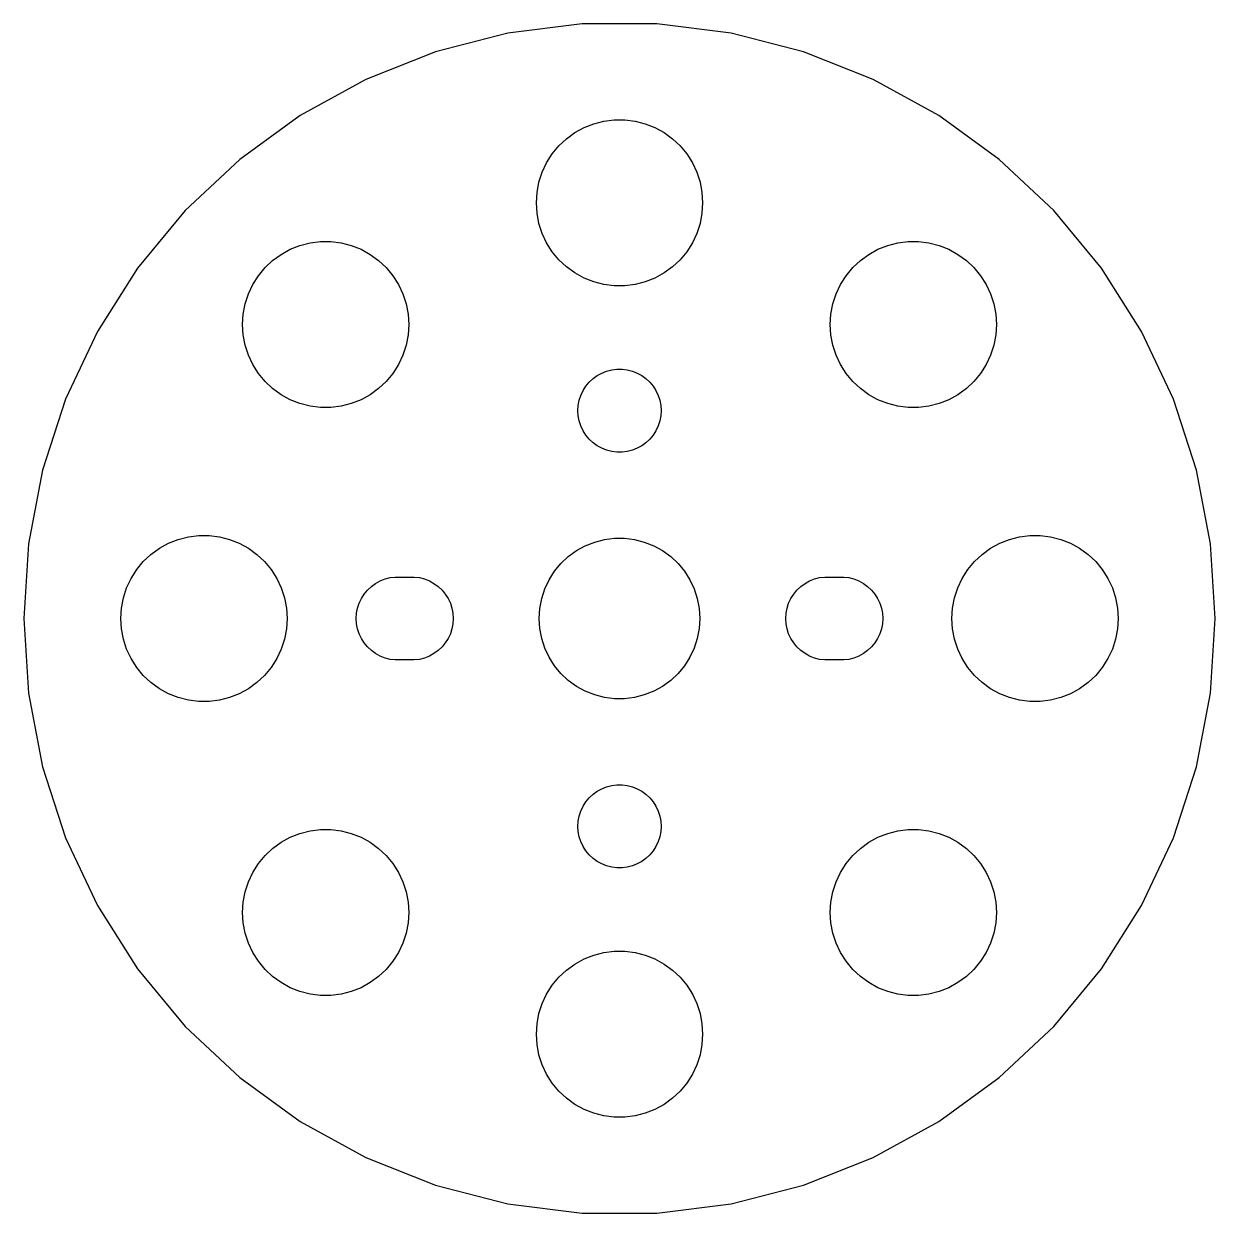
# Model space of a CAD drawing. Header units: metres. Extents: x -22 to 22, y -21 to 131.
# Drawn here: x -21.5 to 21.5, y -21.46 to 21.46 of the extents above; entities that cross this region are included whole.
import ezdxf

# ---------------------------------------------------------------- set-up
doc = ezdxf.new("R2010")
doc.units = ezdxf.units.M

msp = doc.modelspace()

# ---------------------------------------------------------------- linework, layer by layer
for p, q in [((-4.02869, 21.1192), (-6.64386, 20.4477)), ((-1.34999, 21.4576), (-4.02869, 21.1192)), ((1.34999, 21.4576), (-1.34999, 21.4576)), ((4.02869, 21.1192), (1.34999, 21.4576)), ((6.64386, 20.4477), (4.02869, 21.1192)), ((-6.64386, 20.4477), (-9.15425, 19.4538)), ((9.15425, 19.4538), (6.64386, 20.4477)), ((-9.15425, 19.4538), (-11.5203, 18.153)), ((11.5203, 18.153), (9.15425, 19.4538)), ((-11.5203, 18.153), (-13.7046, 16.566)), ((13.7046, 16.566), (11.5203, 18.153)), ((-1.60747, 17.533), (-1.27733, 17.7145)), ((-1.27733, 17.7145), (-0.927048, 17.8532)), ((-0.927048, 17.8532), (-0.562134, 17.9469)), ((-0.562134, 17.9469), (-0.18837, 17.9941)), ((-0.18837, 17.9941), (0.18837, 17.9941)), ((0.18837, 17.9941), (0.562134, 17.9469)), ((0.562134, 17.9469), (0.927048, 17.8532)), ((0.927048, 17.8532), (1.27733, 17.7145)), ((1.27733, 17.7145), (1.60747, 17.533)), ((-2.1869, 17.0536), (-1.91226, 17.3115)), ((-1.91226, 17.3115), (-1.60747, 17.533)), ((1.60747, 17.533), (1.91226, 17.3115)), ((1.91226, 17.3115), (2.1869, 17.0536)), ((-2.42705, 16.7634), (-2.1869, 17.0536)), ((2.1869, 17.0536), (2.42705, 16.7634)), ((-13.7046, 16.566), (-15.6728, 14.7178)), ((-2.78932, 16.1044), (-2.62891, 16.4453)), ((-2.62891, 16.4453), (-2.42705, 16.7634)), ((2.42705, 16.7634), (2.62891, 16.4453)), ((2.62891, 16.4453), (2.78932, 16.1044)), ((15.6728, 14.7178), (13.7046, 16.566)), ((-2.90575, 15.7461), (-2.78932, 16.1044)), ((2.78932, 16.1044), (2.90575, 15.7461)), ((-2.97633, 15.376), (-2.90575, 15.7461)), ((2.90575, 15.7461), (2.97633, 15.376)), ((-3, 15), (-2.97633, 15.376)), ((2.97633, 15.376), (3, 15)), ((-15.6728, 14.7178), (-17.3939, 12.6374)), ((-2.97633, 14.624), (-3, 15)), ((-2.90575, 14.2539), (-2.97633, 14.624)), ((2.97633, 14.624), (2.90575, 14.2539)), ((3, 15), (2.97633, 14.624)), ((17.3939, 12.6374), (15.6728, 14.7178)), ((-2.78932, 13.8956), (-2.90575, 14.2539)), ((2.90575, 14.2539), (2.78932, 13.8956)), ((-2.62891, 13.5547), (-2.78932, 13.8956)), ((2.78932, 13.8956), (2.62891, 13.5547)), ((-11.8843, 13.3215), (-11.534, 13.4602)), ((-11.534, 13.4602), (-11.1691, 13.5538)), ((-11.1691, 13.5538), (-10.7954, 13.6011)), ((-10.7954, 13.6011), (-10.4186, 13.6011)), ((-10.4186, 13.6011), (-10.0448, 13.5538)), ((-10.0448, 13.5538), (-9.67995, 13.4602)), ((-9.67995, 13.4602), (-9.32965, 13.3215)), ((-2.42705, 13.2366), (-2.62891, 13.5547)), ((2.62891, 13.5547), (2.42705, 13.2366)), ((9.32965, 13.3215), (9.67995, 13.4602)), ((9.67995, 13.4602), (10.0448, 13.5538)), ((10.0448, 13.5538), (10.4186, 13.6011)), ((10.4186, 13.6011), (10.7954, 13.6011)), ((10.7954, 13.6011), (11.1691, 13.5538)), ((11.1691, 13.5538), (11.534, 13.4602)), ((11.534, 13.4602), (11.8843, 13.3215)), ((-12.7939, 12.6606), (-12.5193, 12.9185)), ((-12.5193, 12.9185), (-12.2145, 13.14)), ((-12.2145, 13.14), (-11.8843, 13.3215)), ((-9.32965, 13.3215), (-8.99951, 13.14)), ((-8.99951, 13.14), (-8.69472, 12.9185)), ((-8.69472, 12.9185), (-8.42009, 12.6606)), ((-2.1869, 12.9464), (-2.42705, 13.2366)), ((-1.91226, 12.6884), (-2.1869, 12.9464)), ((2.1869, 12.9464), (1.91226, 12.6884)), ((2.42705, 13.2366), (2.1869, 12.9464)), ((8.42009, 12.6606), (8.69472, 12.9185)), ((8.69472, 12.9185), (8.99951, 13.14)), ((8.99951, 13.14), (9.32965, 13.3215)), ((11.8843, 13.3215), (12.2145, 13.14)), ((12.2145, 13.14), (12.5193, 12.9185)), ((12.5193, 12.9185), (12.7939, 12.6606)), ((-17.3939, 12.6374), (-18.8406, 10.3577)), ((-13.034, 12.3703), (-12.7939, 12.6606)), ((-8.42009, 12.6606), (-8.17995, 12.3703)), ((-1.60747, 12.467), (-1.91226, 12.6884)), ((1.91226, 12.6884), (1.60747, 12.467)), ((8.17995, 12.3703), (8.42009, 12.6606)), ((12.7939, 12.6606), (13.034, 12.3703)), ((18.8406, 10.3577), (17.3939, 12.6374)), ((-13.3963, 11.7114), (-13.2359, 12.0522)), ((-13.2359, 12.0522), (-13.034, 12.3703)), ((-8.17995, 12.3703), (-7.97807, 12.0522)), ((-7.97807, 12.0522), (-7.81766, 11.7114)), ((-1.27733, 12.2855), (-1.60747, 12.467)), ((-0.927048, 12.1468), (-1.27733, 12.2855)), ((-0.562134, 12.0531), (-0.927048, 12.1468)), ((-0.18837, 12.0059), (-0.562134, 12.0531)), ((0.562134, 12.0531), (0.18837, 12.0059)), ((0.927048, 12.1468), (0.562134, 12.0531)), ((1.27733, 12.2855), (0.927048, 12.1468)), ((1.60747, 12.467), (1.27733, 12.2855)), ((7.81766, 11.7114), (7.97807, 12.0522)), ((7.97807, 12.0522), (8.17995, 12.3703)), ((13.034, 12.3703), (13.2359, 12.0522)), ((13.2359, 12.0522), (13.3963, 11.7114)), ((-13.5127, 11.3531), (-13.3963, 11.7114)), ((-7.81766, 11.7114), (-7.70125, 11.3531)), ((0.18837, 12.0059), (-0.18837, 12.0059)), ((7.70125, 11.3531), (7.81766, 11.7114)), ((13.3963, 11.7114), (13.5127, 11.3531)), ((-13.5833, 10.983), (-13.5127, 11.3531)), ((-7.70125, 11.3531), (-7.63065, 10.983)), ((7.63065, 10.983), (7.70125, 11.3531)), ((13.5127, 11.3531), (13.5833, 10.983)), ((-13.607, 10.607), (-13.5833, 10.983)), ((-7.63065, 10.983), (-7.60699, 10.607)), ((7.60699, 10.607), (7.63065, 10.983)), ((13.5833, 10.983), (13.607, 10.607)), ((-18.8406, 10.3577), (-19.9902, 7.91467)), ((-13.5833, 10.231), (-13.607, 10.607)), ((-7.60699, 10.607), (-7.63065, 10.231)), ((7.63065, 10.231), (7.60699, 10.607)), ((13.607, 10.607), (13.5833, 10.231)), ((19.9902, 7.91467), (18.8406, 10.3577)), ((-13.5127, 9.86092), (-13.5833, 10.231)), ((-7.63065, 10.231), (-7.70125, 9.86092)), ((7.70125, 9.86092), (7.63065, 10.231)), ((13.5833, 10.231), (13.5127, 9.86092)), ((-13.3963, 9.50262), (-13.5127, 9.86092)), ((-13.2359, 9.16173), (-13.3963, 9.50262)), ((-7.81766, 9.50262), (-7.97807, 9.16173)), ((-7.70125, 9.86092), (-7.81766, 9.50262)), ((7.81766, 9.50262), (7.70125, 9.86092)), ((7.97807, 9.16173), (7.81766, 9.50262)), ((13.3963, 9.50262), (13.2359, 9.16173)), ((13.5127, 9.86092), (13.3963, 9.50262)), ((-13.034, 8.84364), (-13.2359, 9.16173)), ((-7.97807, 9.16173), (-8.17995, 8.84364)), ((8.17995, 8.84364), (7.97807, 9.16173)), ((13.2359, 9.16173), (13.034, 8.84364)), ((-12.7939, 8.55334), (-13.034, 8.84364)), ((-8.17995, 8.84364), (-8.42009, 8.55334)), ((-1.09344, 8.52681), (-0.956131, 8.65576)), ((-0.956131, 8.65576), (-0.803726, 8.76648)), ((-0.803726, 8.76648), (-0.638657, 8.85724)), ((-0.638657, 8.85724), (-0.463516, 8.92657)), ((-0.463516, 8.92657), (-0.281067, 8.97342)), ((-0.281067, 8.97342), (-0.094177, 8.99704)), ((-0.094177, 8.99704), (0.094177, 8.99704)), ((0.094177, 8.99704), (0.281067, 8.97342)), ((0.281067, 8.97342), (0.463516, 8.92657)), ((0.463516, 8.92657), (0.638657, 8.85724)), ((0.638657, 8.85724), (0.803726, 8.76648)), ((0.803726, 8.76648), (0.956131, 8.65576)), ((0.956131, 8.65576), (1.09344, 8.52681)), ((8.42009, 8.55334), (8.17995, 8.84364)), ((13.034, 8.84364), (12.7939, 8.55334)), ((-12.5193, 8.29546), (-12.7939, 8.55334)), ((-12.2145, 8.07401), (-12.5193, 8.29546)), ((-8.69472, 8.29546), (-8.99951, 8.07401)), ((-8.42009, 8.55334), (-8.69472, 8.29546)), ((-1.39465, 8.05219), (-1.31445, 8.22263)), ((-1.31445, 8.22263), (-1.21352, 8.38167)), ((-1.21352, 8.38167), (-1.09344, 8.52681)), ((1.09344, 8.52681), (1.21352, 8.38167)), ((1.21352, 8.38167), (1.31445, 8.22263)), ((1.31445, 8.22263), (1.39465, 8.05219)), ((8.69472, 8.29546), (8.42009, 8.55334)), ((8.99951, 8.07401), (8.69472, 8.29546)), ((12.5193, 8.29546), (12.2145, 8.07401)), ((12.7939, 8.55334), (12.5193, 8.29546)), ((-19.9902, 7.91467), (-20.8245, 5.34683)), ((-11.8843, 7.89252), (-12.2145, 8.07401)), ((-11.534, 7.75383), (-11.8843, 7.89252)), ((-11.1691, 7.66013), (-11.534, 7.75383)), ((-9.67995, 7.75383), (-10.0448, 7.66013)), ((-9.32965, 7.89252), (-9.67995, 7.75383)), ((-8.99951, 8.07401), (-9.32965, 7.89252)), ((-1.48816, 7.68799), (-1.45287, 7.87303)), ((-1.45287, 7.87303), (-1.39465, 8.05219)), ((1.39465, 8.05219), (1.45287, 7.87303)), ((1.45287, 7.87303), (1.48816, 7.68799)), ((9.32965, 7.89252), (8.99951, 8.07401)), ((9.67995, 7.75383), (9.32965, 7.89252)), ((10.0448, 7.66013), (9.67995, 7.75383)), ((11.534, 7.75383), (11.1691, 7.66013)), ((11.8843, 7.89252), (11.534, 7.75383)), ((12.2145, 8.07401), (11.8843, 7.89252)), ((20.8245, 5.34683), (19.9902, 7.91467)), ((-10.7954, 7.61292), (-11.1691, 7.66013)), ((-10.4186, 7.61292), (-10.7954, 7.61292)), ((-10.0448, 7.66013), (-10.4186, 7.61292)), ((-1.5, 7.5), (-1.48816, 7.68799)), ((-1.48816, 7.312), (-1.5, 7.5)), ((-1.45287, 7.12695), (-1.48816, 7.312)), ((1.48816, 7.312), (1.45287, 7.12695)), ((1.48816, 7.68799), (1.5, 7.5)), ((1.5, 7.5), (1.48816, 7.312)), ((10.4186, 7.61292), (10.0448, 7.66013)), ((10.7954, 7.61292), (10.4186, 7.61292)), ((11.1691, 7.66013), (10.7954, 7.61292)), ((-1.39465, 6.9478), (-1.45287, 7.12695)), ((-1.31445, 6.77736), (-1.39465, 6.9478)), ((1.39465, 6.9478), (1.31445, 6.77736)), ((1.45287, 7.12695), (1.39465, 6.9478)), ((-1.21352, 6.61832), (-1.31445, 6.77736)), ((-1.09344, 6.47318), (-1.21352, 6.61832)), ((-0.956131, 6.34422), (-1.09344, 6.47318)), ((1.09344, 6.47318), (0.956131, 6.34422)), ((1.21352, 6.61832), (1.09344, 6.47318)), ((1.31445, 6.77736), (1.21352, 6.61832)), ((-0.803726, 6.23351), (-0.956131, 6.34422)), ((-0.638657, 6.14275), (-0.803726, 6.23351)), ((-0.463516, 6.07341), (-0.638657, 6.14275)), ((-0.281067, 6.02657), (-0.463516, 6.07341)), ((-0.094177, 6.00294), (-0.281067, 6.02657)), ((0.281067, 6.02657), (0.094177, 6.00294)), ((0.463516, 6.07341), (0.281067, 6.02657)), ((0.638657, 6.14275), (0.463516, 6.07341)), ((0.803726, 6.23351), (0.638657, 6.14275)), ((0.956131, 6.34422), (0.803726, 6.23351)), ((0.094177, 6.00294), (-0.094177, 6.00294)), ((-20.8245, 5.34683), (-21.3305, 2.69466)), ((21.3305, 2.69466), (20.8245, 5.34683)), ((-21.3305, 2.69466), (-21.5, 0)), ((-16.6075, 2.53297), (-16.2773, 2.71448)), ((-16.2773, 2.71448), (-15.927, 2.85316)), ((-15.927, 2.85316), (-15.5621, 2.94685)), ((-15.5621, 2.94685), (-15.1884, 2.99408)), ((-15.1884, 2.99408), (-14.8116, 2.99408)), ((-14.8116, 2.99408), (-14.4379, 2.94685)), ((-14.4379, 2.94685), (-14.0729, 2.85316)), ((-14.0729, 2.85316), (-13.7227, 2.71448)), ((-13.7227, 2.71448), (-13.3925, 2.53297)), ((-1.55389, 2.44855), (-1.23476, 2.62399)), ((-1.23476, 2.62399), (-0.896149, 2.75806)), ((-0.896149, 2.75806), (-0.543396, 2.84863)), ((-0.543396, 2.84863), (-0.182083, 2.89427)), ((-0.182083, 2.89427), (0.182083, 2.89427)), ((0.182083, 2.89427), (0.543396, 2.84863)), ((0.543396, 2.84863), (0.896149, 2.75806)), ((0.896149, 2.75806), (1.23476, 2.62399)), ((1.23476, 2.62399), (1.55389, 2.44855)), ((13.3925, 2.53297), (13.7227, 2.71448)), ((13.7227, 2.71448), (14.0729, 2.85316)), ((14.0729, 2.85316), (14.4379, 2.94685)), ((14.4379, 2.94685), (14.8116, 2.99408)), ((14.8116, 2.99408), (15.1884, 2.99408)), ((15.1884, 2.99408), (15.5621, 2.94685)), ((15.5621, 2.94685), (15.927, 2.85316)), ((15.927, 2.85316), (16.2773, 2.71448)), ((16.2773, 2.71448), (16.6075, 2.53297)), ((21.5, 0), (21.3305, 2.69466)), ((-17.1869, 2.05363), (-16.9123, 2.31154)), ((-16.9123, 2.31154), (-16.6075, 2.53297)), ((-13.3925, 2.53297), (-13.0877, 2.31154)), ((-13.0877, 2.31154), (-12.8131, 2.05363)), ((-2.114, 1.98518), (-1.84853, 2.23448)), ((-1.84853, 2.23448), (-1.55389, 2.44855)), ((1.55389, 2.44855), (1.84853, 2.23448)), ((1.84853, 2.23448), (2.114, 1.98518)), ((12.8131, 2.05363), (13.0877, 2.31154)), ((13.0877, 2.31154), (13.3925, 2.53297)), ((16.6075, 2.53297), (16.9123, 2.31154)), ((16.9123, 2.31154), (17.1869, 2.05363)), ((-17.6289, 1.44525), (-17.427, 1.76335)), ((-17.427, 1.76335), (-17.1869, 2.05363)), ((-12.8131, 2.05363), (-12.5729, 1.76335)), ((-12.5729, 1.76335), (-12.3711, 1.44525)), ((-2.34615, 1.70457), (-2.114, 1.98518)), ((2.114, 1.98518), (2.34615, 1.70457)), ((12.3711, 1.44525), (12.5729, 1.76335)), ((12.5729, 1.76335), (12.8131, 2.05363)), ((17.1869, 2.05363), (17.427, 1.76335)), ((17.427, 1.76335), (17.6289, 1.44525)), ((-17.7893, 1.10437), (-17.6289, 1.44525)), ((-12.3711, 1.44525), (-12.2107, 1.10437)), ((-8.80373, 1.26648), (-8.63866, 1.35724)), ((-8.63866, 1.35724), (-8.46352, 1.42657)), ((-8.46352, 1.42657), (-8.28107, 1.47342)), ((-8.28107, 1.47342), (-8.09418, 1.49704)), ((-8.09418, 1.49704), (-7.40581, 1.49704)), ((-7.40581, 1.49704), (-7.21892, 1.47342)), ((-7.21892, 1.47342), (-7.03647, 1.42657)), ((-7.03647, 1.42657), (-6.86133, 1.35724)), ((-6.86133, 1.35724), (-6.69626, 1.26648)), ((-2.69635, 1.06755), (-2.54128, 1.39708)), ((-2.54128, 1.39708), (-2.34615, 1.70457)), ((2.34615, 1.70457), (2.54128, 1.39708)), ((2.54128, 1.39708), (2.69635, 1.06755)), ((6.69626, 1.26648), (6.86133, 1.35724)), ((6.86133, 1.35724), (7.03647, 1.42657)), ((7.03647, 1.42657), (7.21892, 1.47342)), ((7.21892, 1.47342), (7.40581, 1.49704)), ((7.40581, 1.49704), (8.09418, 1.49704)), ((8.09418, 1.49704), (8.28107, 1.47342)), ((8.28107, 1.47342), (8.46352, 1.42657)), ((8.46352, 1.42657), (8.63866, 1.35724)), ((8.63866, 1.35724), (8.80373, 1.26648)), ((12.2107, 1.10437), (12.3711, 1.44525)), ((17.6289, 1.44525), (17.7893, 1.10437)), ((-17.9057, 0.746063), (-17.7893, 1.10437)), ((-12.2107, 1.10437), (-12.0942, 0.746063)), ((-9.31445, 0.722626), (-9.21352, 0.881668)), ((-9.21352, 0.881668), (-9.09344, 1.02681)), ((-9.09344, 1.02681), (-8.95613, 1.15576)), ((-8.95613, 1.15576), (-8.80373, 1.26648)), ((-6.69626, 1.26648), (-6.54385, 1.15576)), ((-6.54385, 1.15576), (-6.40654, 1.02681)), ((-6.40654, 1.02681), (-6.28647, 0.881668)), ((-6.28647, 0.881668), (-6.18553, 0.722626)), ((-2.80888, 0.721191), (-2.69635, 1.06755)), ((2.69635, 1.06755), (2.80888, 0.721191)), ((6.18553, 0.722626), (6.28647, 0.881668)), ((6.28647, 0.881668), (6.40654, 1.02681)), ((6.40654, 1.02681), (6.54385, 1.15576)), ((6.54385, 1.15576), (6.69626, 1.26648)), ((8.80373, 1.26648), (8.95613, 1.15576)), ((8.95613, 1.15576), (9.09344, 1.02681)), ((9.09344, 1.02681), (9.21352, 0.881668)), ((9.21352, 0.881668), (9.31445, 0.722626)), ((12.0942, 0.746063), (12.2107, 1.10437)), ((17.7893, 1.10437), (17.9057, 0.746063)), ((-17.9763, 0.375992), (-17.9057, 0.746063)), ((-12.0942, 0.746063), (-12.0237, 0.375992)), ((-9.45287, 0.373032), (-9.39465, 0.552185)), ((-9.39465, 0.552185), (-9.31445, 0.722626)), ((-6.18553, 0.722626), (-6.10533, 0.552185)), ((-6.10533, 0.552185), (-6.04712, 0.373032)), ((-2.87712, 0.363464), (-2.80888, 0.721191)), ((2.80888, 0.721191), (2.87712, 0.363464)), ((6.04712, 0.373032), (6.10533, 0.552185)), ((6.10533, 0.552185), (6.18553, 0.722626)), ((9.31445, 0.722626), (9.39465, 0.552185)), ((9.39465, 0.552185), (9.45287, 0.373032)), ((12.0237, 0.375992), (12.0942, 0.746063)), ((17.9057, 0.746063), (17.9763, 0.375992)), ((-21.5, 0), (-21.3305, -2.69466)), ((-18, 0), (-17.9763, 0.375992)), ((-17.9763, -0.375992), (-18, 0)), ((-12.0237, 0.375992), (-12, 0)), ((-12, 0), (-12.0237, -0.375992)), ((-9.5, 0), (-9.48816, 0.187988)), ((-9.48816, -0.187988), (-9.5, 0)), ((-9.48816, 0.187988), (-9.45287, 0.373032)), ((-6.04712, 0.373032), (-6.01183, 0.187988)), ((-6.01183, 0.187988), (-6, 0)), ((-6, 0), (-6.01183, -0.187988)), ((-2.89999, 0), (-2.87712, 0.363464)), ((-2.87712, -0.363464), (-2.89999, 0)), ((2.87712, 0.363464), (2.89999, 0)), ((2.89999, 0), (2.87712, -0.363464)), ((6, 0), (6.01183, 0.187988)), ((6.01183, -0.187988), (6, 0)), ((6.01183, 0.187988), (6.04712, 0.373032)), ((9.45287, 0.373032), (9.48816, 0.187988)), ((9.48816, 0.187988), (9.5, 0)), ((9.5, 0), (9.48816, -0.187988)), ((12, 0), (12.0237, 0.375992)), ((12.0237, -0.375992), (12, 0)), ((17.9763, 0.375992), (18, 0)), ((18, 0), (17.9763, -0.375992)), ((21.3305, -2.69466), (21.5, 0)), ((-17.9057, -0.746063), (-17.9763, -0.375992)), ((-12.0237, -0.375992), (-12.0942, -0.746063)), ((-9.45287, -0.373032), (-9.48816, -0.187988)), ((-9.39465, -0.552185), (-9.45287, -0.373032)), ((-6.04712, -0.373032), (-6.10533, -0.552185)), ((-6.01183, -0.187988), (-6.04712, -0.373032)), ((-2.80888, -0.721191), (-2.87712, -0.363464)), ((2.87712, -0.363464), (2.80888, -0.721191)), ((6.04712, -0.373032), (6.01183, -0.187988)), ((6.10533, -0.552185), (6.04712, -0.373032)), ((9.45287, -0.373032), (9.39465, -0.552185)), ((9.48816, -0.187988), (9.45287, -0.373032)), ((12.0942, -0.746063), (12.0237, -0.375992)), ((17.9763, -0.375992), (17.9057, -0.746063)), ((-17.7893, -1.10437), (-17.9057, -0.746063)), ((-12.0942, -0.746063), (-12.2107, -1.10437)), ((-9.31445, -0.722626), (-9.39465, -0.552185)), ((-9.21352, -0.881668), (-9.31445, -0.722626)), ((-6.18553, -0.722626), (-6.28647, -0.881668)), ((-6.10533, -0.552185), (-6.18553, -0.722626)), ((-2.69635, -1.06755), (-2.80888, -0.721191)), ((2.80888, -0.721191), (2.69635, -1.06755)), ((6.18553, -0.722626), (6.10533, -0.552185)), ((6.28647, -0.881668), (6.18553, -0.722626)), ((9.31445, -0.722626), (9.21352, -0.881668)), ((9.39465, -0.552185), (9.31445, -0.722626)), ((12.2107, -1.10437), (12.0942, -0.746063)), ((17.9057, -0.746063), (17.7893, -1.10437)), ((-17.6289, -1.44525), (-17.7893, -1.10437)), ((-12.2107, -1.10437), (-12.3711, -1.44525)), ((-9.09344, -1.02681), (-9.21352, -0.881668)), ((-8.95613, -1.15576), (-9.09344, -1.02681)), ((-8.80373, -1.26648), (-8.95613, -1.15576)), ((-8.63866, -1.35724), (-8.80373, -1.26648)), ((-6.69626, -1.26648), (-6.86133, -1.35724)), ((-6.54385, -1.15576), (-6.69626, -1.26648)), ((-6.40654, -1.02681), (-6.54385, -1.15576)), ((-6.28647, -0.881668), (-6.40654, -1.02681)), ((-2.54128, -1.39708), (-2.69635, -1.06755)), ((2.69635, -1.06755), (2.54128, -1.39708)), ((6.40654, -1.02681), (6.28647, -0.881668)), ((6.54385, -1.15576), (6.40654, -1.02681)), ((6.69626, -1.26648), (6.54385, -1.15576)), ((6.86133, -1.35724), (6.69626, -1.26648)), ((8.80373, -1.26648), (8.63866, -1.35724)), ((8.95613, -1.15576), (8.80373, -1.26648)), ((9.09344, -1.02681), (8.95613, -1.15576)), ((9.21352, -0.881668), (9.09344, -1.02681)), ((12.3711, -1.44525), (12.2107, -1.10437)), ((17.7893, -1.10437), (17.6289, -1.44525)), ((-17.427, -1.76335), (-17.6289, -1.44525)), ((-12.3711, -1.44525), (-12.5729, -1.76335)), ((-8.46352, -1.42657), (-8.63866, -1.35724)), ((-8.28107, -1.47342), (-8.46352, -1.42657)), ((-8.09418, -1.49704), (-8.28107, -1.47342)), ((-7.40581, -1.49704), (-8.09418, -1.49704)), ((-7.21892, -1.47342), (-7.40581, -1.49704)), ((-7.03647, -1.42657), (-7.21892, -1.47342)), ((-6.86133, -1.35724), (-7.03647, -1.42657)), ((-2.34615, -1.70457), (-2.54128, -1.39708)), ((-2.114, -1.98518), (-2.34615, -1.70457)), ((2.34615, -1.70457), (2.114, -1.98518)), ((2.54128, -1.39708), (2.34615, -1.70457)), ((7.03647, -1.42657), (6.86133, -1.35724)), ((7.21892, -1.47342), (7.03647, -1.42657)), ((7.40581, -1.49704), (7.21892, -1.47342)), ((8.09418, -1.49704), (7.40581, -1.49704)), ((8.28107, -1.47342), (8.09418, -1.49704)), ((8.46352, -1.42657), (8.28107, -1.47342)), ((8.63866, -1.35724), (8.46352, -1.42657)), ((12.5729, -1.76335), (12.3711, -1.44525)), ((17.6289, -1.44525), (17.427, -1.76335)), ((-17.1869, -2.05363), (-17.427, -1.76335)), ((-16.9123, -2.31154), (-17.1869, -2.05363)), ((-12.8131, -2.05363), (-13.0877, -2.31154)), ((-12.5729, -1.76335), (-12.8131, -2.05363)), ((-1.84853, -2.23448), (-2.114, -1.98518)), ((2.114, -1.98518), (1.84853, -2.23448)), ((12.8131, -2.05363), (12.5729, -1.76335)), ((13.0877, -2.31154), (12.8131, -2.05363)), ((17.1869, -2.05363), (16.9123, -2.31154)), ((17.427, -1.76335), (17.1869, -2.05363)), ((-16.6075, -2.53297), (-16.9123, -2.31154)), ((-16.2773, -2.71448), (-16.6075, -2.53297)), ((-13.3925, -2.53297), (-13.7227, -2.71448)), ((-13.0877, -2.31154), (-13.3925, -2.53297)), ((-1.55389, -2.44855), (-1.84853, -2.23448)), ((-1.23476, -2.62399), (-1.55389, -2.44855)), ((1.55389, -2.44855), (1.23476, -2.62399)), ((1.84853, -2.23448), (1.55389, -2.44855)), ((13.3925, -2.53297), (13.0877, -2.31154)), ((13.7227, -2.71448), (13.3925, -2.53297)), ((16.6075, -2.53297), (16.2773, -2.71448)), ((16.9123, -2.31154), (16.6075, -2.53297)), ((-21.3305, -2.69466), (-20.8245, -5.34683)), ((-15.927, -2.85316), (-16.2773, -2.71448)), ((-15.5621, -2.94685), (-15.927, -2.85316)), ((-15.1884, -2.99408), (-15.5621, -2.94685)), ((-14.8116, -2.99408), (-15.1884, -2.99408)), ((-14.4379, -2.94685), (-14.8116, -2.99408)), ((-14.0729, -2.85316), (-14.4379, -2.94685)), ((-13.7227, -2.71448), (-14.0729, -2.85316)), ((-0.896149, -2.75806), (-1.23476, -2.62399)), ((-0.543396, -2.84863), (-0.896149, -2.75806)), ((-0.182083, -2.89427), (-0.543396, -2.84863)), ((0.182083, -2.89427), (-0.182083, -2.89427)), ((0.543396, -2.84863), (0.182083, -2.89427)), ((0.896149, -2.75806), (0.543396, -2.84863)), ((1.23476, -2.62399), (0.896149, -2.75806)), ((14.0729, -2.85316), (13.7227, -2.71448)), ((14.4379, -2.94685), (14.0729, -2.85316)), ((14.8116, -2.99408), (14.4379, -2.94685)), ((15.1884, -2.99408), (14.8116, -2.99408)), ((15.5621, -2.94685), (15.1884, -2.99408)), ((15.927, -2.85316), (15.5621, -2.94685)), ((16.2773, -2.71448), (15.927, -2.85316)), ((20.8245, -5.34683), (21.3305, -2.69466)), ((-20.8245, -5.34683), (-19.9902, -7.91467)), ((19.9902, -7.91467), (20.8245, -5.34683)), ((-0.281067, -6.02657), (-0.094177, -6.00294)), ((-0.094177, -6.00294), (0.094177, -6.00294)), ((0.094177, -6.00294), (0.281067, -6.02657)), ((-1.09344, -6.47318), (-0.956131, -6.34422)), ((-0.956131, -6.34422), (-0.803726, -6.23351)), ((-0.803726, -6.23351), (-0.638657, -6.14275)), ((-0.638657, -6.14275), (-0.463516, -6.07341)), ((-0.463516, -6.07341), (-0.281067, -6.02657)), ((0.281067, -6.02657), (0.463516, -6.07341)), ((0.463516, -6.07341), (0.638657, -6.14275)), ((0.638657, -6.14275), (0.803726, -6.23351)), ((0.803726, -6.23351), (0.956131, -6.34422)), ((0.956131, -6.34422), (1.09344, -6.47318)), ((-1.39465, -6.9478), (-1.31445, -6.77736)), ((-1.31445, -6.77736), (-1.21352, -6.61832)), ((-1.21352, -6.61832), (-1.09344, -6.47318)), ((1.09344, -6.47318), (1.21352, -6.61832)), ((1.21352, -6.61832), (1.31445, -6.77736)), ((1.31445, -6.77736), (1.39465, -6.9478)), ((-1.48816, -7.312), (-1.45287, -7.12695)), ((-1.45287, -7.12695), (-1.39465, -6.9478)), ((1.39465, -6.9478), (1.45287, -7.12695)), ((1.45287, -7.12695), (1.48816, -7.312)), ((-11.534, -7.75383), (-11.1691, -7.66013)), ((-11.1691, -7.66013), (-10.7954, -7.61292)), ((-10.7954, -7.61292), (-10.4186, -7.61292)), ((-10.4186, -7.61292), (-10.0448, -7.66013)), ((-10.0448, -7.66013), (-9.67995, -7.75383)), ((-1.5, -7.5), (-1.48816, -7.312)), ((-1.48816, -7.68799), (-1.5, -7.5)), ((-1.45287, -7.87303), (-1.48816, -7.68799)), ((1.48816, -7.68799), (1.45287, -7.87303)), ((1.48816, -7.312), (1.5, -7.5)), ((1.5, -7.5), (1.48816, -7.68799)), ((9.67995, -7.75383), (10.0448, -7.66013)), ((10.0448, -7.66013), (10.4186, -7.61292)), ((10.4186, -7.61292), (10.7954, -7.61292)), ((10.7954, -7.61292), (11.1691, -7.66013)), ((11.1691, -7.66013), (11.534, -7.75383)), ((-19.9902, -7.91467), (-18.8406, -10.3577)), ((-12.5193, -8.29546), (-12.2145, -8.07401)), ((-12.2145, -8.07401), (-11.8843, -7.89252)), ((-11.8843, -7.89252), (-11.534, -7.75383)), ((-9.67995, -7.75383), (-9.32965, -7.89252)), ((-9.32965, -7.89252), (-8.99951, -8.07401)), ((-8.99951, -8.07401), (-8.69472, -8.29546)), ((-1.39465, -8.05219), (-1.45287, -7.87303)), ((-1.31445, -8.22263), (-1.39465, -8.05219)), ((1.39465, -8.05219), (1.31445, -8.22263)), ((1.45287, -7.87303), (1.39465, -8.05219)), ((8.69472, -8.29546), (8.99951, -8.07401)), ((8.99951, -8.07401), (9.32965, -7.89252)), ((9.32965, -7.89252), (9.67995, -7.75383)), ((11.534, -7.75383), (11.8843, -7.89252)), ((11.8843, -7.89252), (12.2145, -8.07401)), ((12.2145, -8.07401), (12.5193, -8.29546)), ((18.8406, -10.3577), (19.9902, -7.91467)), ((-13.034, -8.84364), (-12.7939, -8.55334)), ((-12.7939, -8.55334), (-12.5193, -8.29546)), ((-8.69472, -8.29546), (-8.42009, -8.55334)), ((-8.42009, -8.55334), (-8.17995, -8.84364)), ((-1.21352, -8.38167), (-1.31445, -8.22263)), ((-1.09344, -8.52681), (-1.21352, -8.38167)), ((-0.956131, -8.65576), (-1.09344, -8.52681)), ((1.09344, -8.52681), (0.956131, -8.65576)), ((1.21352, -8.38167), (1.09344, -8.52681)), ((1.31445, -8.22263), (1.21352, -8.38167)), ((8.17995, -8.84364), (8.42009, -8.55334)), ((8.42009, -8.55334), (8.69472, -8.29546)), ((12.5193, -8.29546), (12.7939, -8.55334)), ((12.7939, -8.55334), (13.034, -8.84364)), ((-13.2359, -9.16173), (-13.034, -8.84364)), ((-8.17995, -8.84364), (-7.97807, -9.16173)), ((-0.803726, -8.76648), (-0.956131, -8.65576)), ((-0.638657, -8.85724), (-0.803726, -8.76648)), ((-0.463516, -8.92657), (-0.638657, -8.85724)), ((-0.281067, -8.97342), (-0.463516, -8.92657)), ((-0.094177, -8.99704), (-0.281067, -8.97342)), ((0.094177, -8.99704), (-0.094177, -8.99704)), ((0.281067, -8.97342), (0.094177, -8.99704)), ((0.463516, -8.92657), (0.281067, -8.97342)), ((0.638657, -8.85724), (0.463516, -8.92657)), ((0.803726, -8.76648), (0.638657, -8.85724)), ((0.956131, -8.65576), (0.803726, -8.76648)), ((7.97807, -9.16173), (8.17995, -8.84364)), ((13.034, -8.84364), (13.2359, -9.16173)), ((-13.3963, -9.50262), (-13.2359, -9.16173)), ((-7.97807, -9.16173), (-7.81766, -9.50262)), ((7.81766, -9.50262), (7.97807, -9.16173)), ((13.2359, -9.16173), (13.3963, -9.50262)), ((-13.5833, -10.231), (-13.5127, -9.86092)), ((-13.5127, -9.86092), (-13.3963, -9.50262)), ((-7.81766, -9.50262), (-7.70125, -9.86092)), ((-7.70125, -9.86092), (-7.63065, -10.231)), ((7.63065, -10.231), (7.70125, -9.86092)), ((7.70125, -9.86092), (7.81766, -9.50262)), ((13.3963, -9.50262), (13.5127, -9.86092)), ((13.5127, -9.86092), (13.5833, -10.231)), ((-13.607, -10.607), (-13.5833, -10.231)), ((-7.63065, -10.231), (-7.60699, -10.607)), ((7.60699, -10.607), (7.63065, -10.231)), ((13.5833, -10.231), (13.607, -10.607)), ((-18.8406, -10.3577), (-17.3939, -12.6374)), ((-13.5833, -10.983), (-13.607, -10.607)), ((-7.60699, -10.607), (-7.63065, -10.983)), ((7.63065, -10.983), (7.60699, -10.607)), ((13.607, -10.607), (13.5833, -10.983)), ((17.3939, -12.6374), (18.8406, -10.3577)), ((-13.5127, -11.3531), (-13.5833, -10.983)), ((-7.63065, -10.983), (-7.70125, -11.3531)), ((7.70125, -11.3531), (7.63065, -10.983)), ((13.5833, -10.983), (13.5127, -11.3531)), ((-13.3963, -11.7114), (-13.5127, -11.3531)), ((-7.70125, -11.3531), (-7.81766, -11.7114)), ((7.81766, -11.7114), (7.70125, -11.3531)), ((13.5127, -11.3531), (13.3963, -11.7114)), ((-13.2359, -12.0522), (-13.3963, -11.7114)), ((-7.81766, -11.7114), (-7.97807, -12.0522)), ((-0.562134, -12.0531), (-0.18837, -12.0059)), ((-0.18837, -12.0059), (0.18837, -12.0059)), ((0.18837, -12.0059), (0.562134, -12.0531)), ((7.97807, -12.0522), (7.81766, -11.7114)), ((13.3963, -11.7114), (13.2359, -12.0522)), ((-13.034, -12.3703), (-13.2359, -12.0522)), ((-12.7939, -12.6606), (-13.034, -12.3703)), ((-8.17995, -12.3703), (-8.42009, -12.6606)), ((-7.97807, -12.0522), (-8.17995, -12.3703)), ((-1.91226, -12.6884), (-1.60747, -12.467)), ((-1.60747, -12.467), (-1.27733, -12.2855)), ((-1.27733, -12.2855), (-0.927048, -12.1468)), ((-0.927048, -12.1468), (-0.562134, -12.0531)), ((0.562134, -12.0531), (0.927048, -12.1468)), ((0.927048, -12.1468), (1.27733, -12.2855)), ((1.27733, -12.2855), (1.60747, -12.467)), ((1.60747, -12.467), (1.91226, -12.6884)), ((8.17995, -12.3703), (7.97807, -12.0522)), ((8.42009, -12.6606), (8.17995, -12.3703)), ((13.034, -12.3703), (12.7939, -12.6606)), ((13.2359, -12.0522), (13.034, -12.3703)), ((-17.3939, -12.6374), (-15.6728, -14.7178)), ((-12.5193, -12.9185), (-12.7939, -12.6606)), ((-8.42009, -12.6606), (-8.69472, -12.9185)), ((-2.1869, -12.9464), (-1.91226, -12.6884)), ((1.91226, -12.6884), (2.1869, -12.9464)), ((8.69472, -12.9185), (8.42009, -12.6606)), ((12.7939, -12.6606), (12.5193, -12.9185)), ((15.6728, -14.7178), (17.3939, -12.6374)), ((-12.2145, -13.14), (-12.5193, -12.9185)), ((-11.8843, -13.3215), (-12.2145, -13.14)), ((-11.534, -13.4602), (-11.8843, -13.3215)), ((-9.32965, -13.3215), (-9.67995, -13.4602)), ((-8.99951, -13.14), (-9.32965, -13.3215)), ((-8.69472, -12.9185), (-8.99951, -13.14)), ((-2.62891, -13.5547), (-2.42705, -13.2366)), ((-2.42705, -13.2366), (-2.1869, -12.9464)), ((2.1869, -12.9464), (2.42705, -13.2366)), ((2.42705, -13.2366), (2.62891, -13.5547)), ((8.99951, -13.14), (8.69472, -12.9185)), ((9.32965, -13.3215), (8.99951, -13.14)), ((9.67995, -13.4602), (9.32965, -13.3215)), ((11.8843, -13.3215), (11.534, -13.4602)), ((12.2145, -13.14), (11.8843, -13.3215)), ((12.5193, -12.9185), (12.2145, -13.14)), ((-11.1691, -13.5538), (-11.534, -13.4602)), ((-10.7954, -13.6011), (-11.1691, -13.5538)), ((-10.4186, -13.6011), (-10.7954, -13.6011)), ((-10.0448, -13.5538), (-10.4186, -13.6011)), ((-9.67995, -13.4602), (-10.0448, -13.5538)), ((-2.78932, -13.8956), (-2.62891, -13.5547)), ((2.62891, -13.5547), (2.78932, -13.8956)), ((10.0448, -13.5538), (9.67995, -13.4602)), ((10.4186, -13.6011), (10.0448, -13.5538)), ((10.7954, -13.6011), (10.4186, -13.6011)), ((11.1691, -13.5538), (10.7954, -13.6011)), ((11.534, -13.4602), (11.1691, -13.5538)), ((-2.90575, -14.2539), (-2.78932, -13.8956)), ((2.78932, -13.8956), (2.90575, -14.2539)), ((-2.97633, -14.624), (-2.90575, -14.2539)), ((2.90575, -14.2539), (2.97633, -14.624)), ((-15.6728, -14.7178), (-13.7046, -16.566)), ((-3, -15), (-2.97633, -14.624)), ((-2.97633, -15.376), (-3, -15)), ((2.97633, -14.624), (3, -15)), ((3, -15), (2.97633, -15.376)), ((13.7046, -16.566), (15.6728, -14.7178)), ((-2.90575, -15.7461), (-2.97633, -15.376)), ((2.97633, -15.376), (2.90575, -15.7461)), ((-2.78932, -16.1044), (-2.90575, -15.7461)), ((2.90575, -15.7461), (2.78932, -16.1044)), ((-2.62891, -16.4453), (-2.78932, -16.1044)), ((2.78932, -16.1044), (2.62891, -16.4453)), ((-13.7046, -16.566), (-11.5203, -18.153)), ((-2.42705, -16.7634), (-2.62891, -16.4453)), ((-2.1869, -17.0536), (-2.42705, -16.7634)), ((2.42705, -16.7634), (2.1869, -17.0536)), ((2.62891, -16.4453), (2.42705, -16.7634)), ((11.5203, -18.153), (13.7046, -16.566)), ((-1.91226, -17.3115), (-2.1869, -17.0536)), ((2.1869, -17.0536), (1.91226, -17.3115)), ((-1.60747, -17.533), (-1.91226, -17.3115)), ((-1.27733, -17.7145), (-1.60747, -17.533)), ((1.60747, -17.533), (1.27733, -17.7145)), ((1.91226, -17.3115), (1.60747, -17.533)), ((-0.927048, -17.8532), (-1.27733, -17.7145)), ((-0.562134, -17.9469), (-0.927048, -17.8532)), ((-0.18837, -17.9941), (-0.562134, -17.9469)), ((0.18837, -17.9941), (-0.18837, -17.9941)), ((0.562134, -17.9469), (0.18837, -17.9941)), ((0.927048, -17.8532), (0.562134, -17.9469)), ((1.27733, -17.7145), (0.927048, -17.8532)), ((-11.5203, -18.153), (-9.15425, -19.4538)), ((9.15425, -19.4538), (11.5203, -18.153)), ((-9.15425, -19.4538), (-6.64386, -20.4477)), ((6.64386, -20.4477), (9.15425, -19.4538)), ((-6.64386, -20.4477), (-4.02869, -21.1192)), ((4.02869, -21.1192), (6.64386, -20.4477)), ((-4.02869, -21.1192), (-1.34999, -21.4576)), ((-1.34999, -21.4576), (1.34999, -21.4576)), ((1.34999, -21.4576), (4.02869, -21.1192))]:
    msp.add_line(p, q)

doc.saveas('drawing.dxf')
